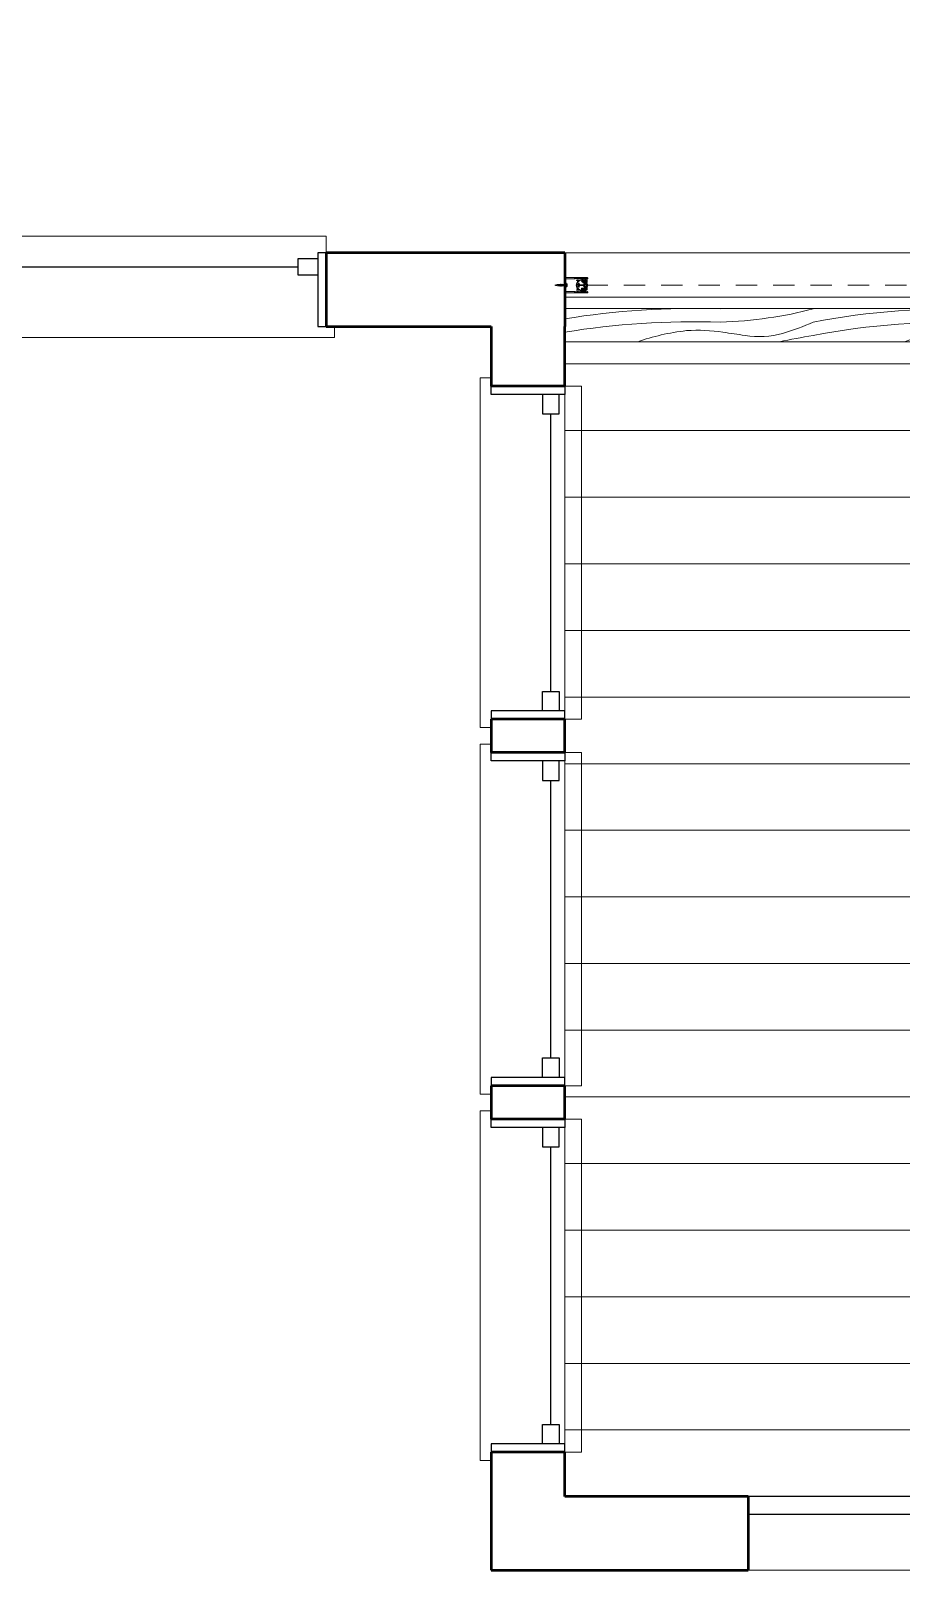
# Model space of a CAD drawing. Header units: inches. Extents: x -1373 to 690, y -94 to 608.
# Drawn here: x -51.6 to 26.7, y 306 to 444.6 of the extents above; entities that cross this region are included whole.
import ezdxf

# ---------------------------------------------------------------- set-up
doc = ezdxf.new("R2010")
doc.units = ezdxf.units.IN
doc.header["$MEASUREMENT"] = 0
for name, pattern in [('Dashed', [8.666667, 5.333333, -3.333334]), ('PHANTOM2', [1.25, 0.625, -0.125, 0.125, -0.125, 0.125, -0.125]), ('short Dashed', [3.36, 1.92, -1.44])]:
    doc.linetypes.add(name, pattern=pattern)
for name, color, linetype, lineweight, true_color in [('0_Pen_No__21', 7, 'Continuous', 13, 0x3687d9), ('0_Pen_No__22', 7, 'Continuous', 13, 0x650066), ('A-BEAM.N_Pen_No__2', 7, 'Continuous', 18, 0x404040), ('A-STRS-EXTR.N_Pen_No__2', 7, 'Continuous', 18, 0x404040), ('Doors_Pen_No__3', 7, 'Continuous', 25, 0x8c4600), ('Doors_Pen_No__6', 7, 'Continuous', 18, 0x2c53a6), ('Windows_Pen_No__3', 7, 'Continuous', 25, 0x8c4600), ('Windows_Pen_No__6', 7, 'Continuous', 18, 0x2c53a6)]:
    doc.layers.add(name, color=color, linetype=linetype, lineweight=lineweight, true_color=true_color)
for name, color, linetype in [('A-BEAM.N', 7, 'Continuous'), ('A-STRS-EXTR.N', 7, 'Continuous'), ('A-WALL-EXTR.N', 7, 'Continuous'), ('A-WALL-PRTL.N', 7, 'Continuous'), ('Doors', 7, 'Continuous'), ('Windows', 7, 'Continuous')]:
    doc.layers.add(name, color=color, linetype=linetype)
for name, color, linetype, lineweight in [('A-WALL-EXTR.N_Pen_No__1', 7, 'Continuous', 50), ('A-WALL-PRTL.N_Pen_No__23', 7, 'Continuous', 20), ('Cover Fills_Pen_No__96', 8, 'Continuous', 18), ('Doors_Pen_No__1', 7, 'Continuous', 50), ('Windows_Pen_No__1', 7, 'Continuous', 50)]:
    doc.layers.add(name, color=color, linetype=linetype, lineweight=lineweight)

# ---------------------------------------------------------------- blocks, each defined once
blk = doc.blocks.new('Slab_6', base_point=(-3.57, 312.64))
at = {"layer": 'Cover Fills_Pen_No__96', "linetype": 'Continuous', "lineweight": 18}
h = blk.add_hatch(dxfattribs=at)
h.set_pattern_fill('06___Parallel_06__H', color=8, style=0, pattern_type=2)
h.set_pattern_definition([(0, (214.9315, 384.6384), (0, 6), [])])
h.paths.add_polyline_path([(-3.57, 312.64), (484.43, 312.64), (484.43, 336.64), (628.43, 336.64), (628.43, 328.64), (676.43, 328.64), (676.43, 384.64), (628.43, 384.64), (628.43, 420.64), (336.43, 420.64), (336.43, 444.64), (36.43, 444.64), (36.43, 424.64), (-3.57, 424.64)])
at = {"layer": 'A-STRS-EXTR.N_Pen_No__2', "color": 49, "linetype": 'Continuous', "lineweight": 18, "true_color": 0x404040, "flags": 128}
blk.add_lwpolyline([(-3.57, 312.64), (484.43, 312.64), (484.43, 336.64), (628.43, 336.64), (628.43, 328.64), (676.43, 328.64), (676.43, 384.64), (628.43, 384.64), (628.43, 420.64), (336.43, 420.64), (336.43, 444.64), (36.43, 444.64), (36.43, 424.64), (-3.57, 424.64)], close=True, dxfattribs=at)
blk = doc.blocks.new('*X30')
at = {"layer": 'Cover Fills_Pen_No__96', "color": 8, "linetype": 'Continuous', "lineweight": 18}
for centre, major_axis, start_param, end_param in [((8.01, 401.34), (36.59, 0), 1.504981, 1.892643), ((9.18, 428.43), (20.09, 0), 4.774161, 5.210188), ((32.01, 401.34), (36.59, 0), 1.504981, 1.941007), ((8.01, 400.14), (36.59, 0), 1.504981, 1.892643), ((10.39, 411.43), (12.78, 0), 1.807645, 2.187993), ((8.34, 413.62), (8.1, 0), 1.279522, 1.688594), ((220.89, 768.11), (732.06, 0), 4.421115, 4.423958), ((13.89, 419.26), (4.31, 0), 4.423958, 5.227548), ((8.74, 423.81), (14.76, 0), 5.227548, 5.459843), ((32.01, 400.14), (36.59, 0), 1.504981, 1.941007), ((34.39, 411.43), (12.78, 0), 1.807645, 2.187993), ((32.34, 413.62), (8.1, 0), 1.279522, 1.688594), ((33.18, 428.43), (20.09, 0), 4.774161, 4.875273), ((244.89, 768.11), (732.06, 0), 4.421115, 4.423636), ((29.33, 400.58), (34.86, 0), 1.878454, 1.971211)]:
    blk.add_ellipse(centre, major_axis=major_axis, ratio=0.5, start_param=start_param, end_param=end_param, dxfattribs=at)
blk = doc.blocks.new('Slab_20', base_point=(-3.57, 416.64))
at = {"layer": 'A-WALL-PRTL.N_Pen_No__23', "color": 7, "linetype": 'Continuous', "lineweight": 20, "flags": 128}
blk.add_lwpolyline([(-3.57, 416.64), (36.43, 416.64), (36.43, 419.64), (-3.57, 419.64)], close=True, dxfattribs=at)
at = {"layer": 'A-WALL-PRTL.N', "color": 7, "linetype": 'Continuous', "lineweight": 20}
blk.add_blockref('*X30', (0, 0), dxfattribs=at)
blk = doc.blocks.new('RD03 Slider 1')
at = {"layer": 'Doors_Pen_No__1', "color": 7, "linetype": 'Continuous', "lineweight": 50}
for p, q in [((-70.5, 0), (-70.5, -6.62)), ((70.5, 0), (70.5, -6.62))]:
    blk.add_line(p, q, dxfattribs=at)
at = {"layer": 'Doors_Pen_No__3', "color": 34, "linetype": 'Continuous', "lineweight": 25, "true_color": 0x8c4600}
for p, q in [((-34.5, 0), (-70.5, 0)), ((-70.5, 0), (-70.5, -1.57)), ((-70.5, 0), (-70.5, -6.62)), ((-34.5, -1.57), (-34.5, 0)), ((34.5, 0), (70.5, 0)), ((34.5, -1.57), (34.5, 0)), ((70.5, 0), (70.5, -1.57)), ((70.5, 0), (70.5, -6.62)), ((-70.5, -1.57), (-34.5, -1.57)), ((-15.53, -1.57), (-51.52, -1.57)), ((-51.52, -1.57), (-51.52, -3.15)), ((-15.53, -3.15), (-15.53, -1.57)), ((15.53, -1.57), (51.52, -1.57)), ((15.53, -3.15), (15.53, -1.57)), ((70.5, -1.57), (34.5, -1.57)), ((51.52, -1.57), (51.52, -3.15)), ((-51.52, -3.15), (-15.53, -3.15)), ((51.52, -3.15), (15.53, -3.15))]:
    blk.add_line(p, q, dxfattribs=at)
at = {"layer": 'Doors_Pen_No__6', "color": 167, "linetype": 'Continuous', "lineweight": 18, "true_color": 0x2c53a6}
for p, q in [((-70.5, 0), (70.5, 0)), ((-70.5, -6.62), (70.5, -6.62))]:
    blk.add_line(p, q, dxfattribs=at)
blk = doc.blocks.new('Wall_5', base_point=(484.43, 312.64))
at = {"layer": 'A-WALL-EXTR.N_Pen_No__1', "color": 7, "linetype": 'Continuous', "lineweight": 50, "flags": 128}
for points in [[(-10.19, 312.64), (-10.19, 306.01)], [(12.93, 312.64), (-3.57, 312.64)], [(-10.19, 306.01), (12.93, 306.01)]]:
    blk.add_lwpolyline(points, dxfattribs=at)
at = {"layer": 'Doors', "color": 34, "linetype": 'Continuous', "lineweight": 25, "true_color": 0x8c4600, "zscale": 39.37007874015748}
blk.add_blockref('RD03 Slider 1', (83.43, 312.64), dxfattribs=at)
blk = doc.blocks.new('RW1-4 Doublehung_2')
at = {"layer": 'Windows_Pen_No__1', "color": 7, "linetype": 'Continuous', "lineweight": 50}
for p, q in [((-16, 0), (-16, -6.62)), ((16, 0), (16, -6.62))]:
    blk.add_line(p, q, dxfattribs=at)
at = {"layer": 'Windows_Pen_No__3', "color": 34, "linetype": 'Continuous', "lineweight": 25, "true_color": 0x8c4600}
for p, q in [((-16, 0), (-15.25, 0)), ((-16, -6.62), (-16, 0)), ((-15.5, 0), (-15.5, 0)), ((-15.25, 0), (-15.25, -6.62)), ((16, 0), (15.25, 0)), ((15.25, 0), (15.25, -6.62)), ((15.5, 0), (15.5, 0)), ((16, -6.62), (16, 0)), ((-13.5, -0.5), (-15.25, -0.5)), ((-15.25, -0.5), (-15.25, -2)), ((-13.5, -2), (-13.5, -0.5)), ((-13.5, -1.25), (13.5, -1.25)), ((13.5, -2), (13.5, -0.5)), ((13.5, -0.5), (15.25, -0.5)), ((15.25, -0.5), (15.25, -2)), ((-15.25, -2), (-13.5, -2)), ((15.25, -2), (13.5, -2)), ((-15.25, -6.62), (-16, -6.62)), ((-15.5, -6.62), (-15.5, -6.63)), ((15.25, -6.62), (16, -6.62)), ((15.5, -6.62), (15.5, -6.63))]:
    blk.add_line(p, q, dxfattribs=at)
at = {"layer": 'Windows_Pen_No__6', "color": 167, "linetype": 'Continuous', "lineweight": 18, "true_color": 0x2c53a6}
for p, q in [((16, 1.5), (-16, 1.5)), ((-16, 1.5), (-16, 0)), ((16, 0), (16, 1.5)), ((-16.75, -7.62), (-16.75, -6.62)), ((16.75, -6.62), (16.75, -7.62)), ((16.75, -7.62), (-16.75, -7.62))]:
    blk.add_line(p, q, dxfattribs=at)
blk = doc.blocks.new('Wall_8', base_point=(-183.57, 424.64))
at = {"layer": 'A-WALL-EXTR.N_Pen_No__1', "color": 7, "linetype": 'Continuous', "lineweight": 50, "flags": 128}
for points in [[(-3.57, 424.64), (-25.07, 424.64)], [(-3.57, 424.64), (-3.57, 418.01)], [(-25.07, 418.01), (-10.19, 418.01)]]:
    blk.add_lwpolyline(points, dxfattribs=at)
at = {"layer": 'Windows', "color": 34, "linetype": 'Continuous', "lineweight": 25, "true_color": 0x8c4600, "zscale": 39.37007874015748}
blk.add_blockref('RW1-4 Doublehung_2', (-41.07, 424.64), dxfattribs=at)
blk = doc.blocks.new('RW1-4 Doublehung_3')
at = {"layer": 'Windows_Pen_No__1', "color": 7, "linetype": 'Continuous', "lineweight": 50}
for p, q in [((-15, 0), (-15, -6.62)), ((15, 0), (15, -6.62))]:
    blk.add_line(p, q, dxfattribs=at)
at = {"layer": 'Windows_Pen_No__3', "color": 34, "linetype": 'Continuous', "lineweight": 25, "true_color": 0x8c4600}
for p, q in [((-15, 0), (-14.25, 0)), ((-15, -6.62), (-15, 0)), ((-14.5, 0), (-14.5, 0)), ((-14.25, 0), (-14.25, -6.62)), ((15, 0), (14.25, 0)), ((14.25, 0), (14.25, -6.62)), ((14.5, 0), (14.5, 0)), ((15, -6.62), (15, 0)), ((-12.5, -0.5), (-14.25, -0.5)), ((-14.25, -0.5), (-14.25, -2)), ((-12.5, -2), (-12.5, -0.5)), ((-12.5, -1.25), (12.5, -1.25)), ((12.5, -2), (12.5, -0.5)), ((12.5, -0.5), (14.25, -0.5)), ((14.25, -0.5), (14.25, -2)), ((-14.25, -2), (-12.5, -2)), ((14.25, -2), (12.5, -2)), ((-14.25, -6.62), (-15, -6.62)), ((-14.5, -6.62), (-14.5, -6.63)), ((14.25, -6.62), (15, -6.62)), ((14.5, -6.62), (14.5, -6.63))]:
    blk.add_line(p, q, dxfattribs=at)
at = {"layer": 'Windows_Pen_No__6', "color": 167, "linetype": 'Continuous', "lineweight": 18, "true_color": 0x2c53a6}
for p, q in [((15, 1.5), (-15, 1.5)), ((-15, 1.5), (-15, 0)), ((15, 0), (15, 1.5)), ((-15.75, -7.62), (-15.75, -6.62)), ((15.75, -6.62), (15.75, -7.62)), ((15.75, -7.62), (-15.75, -7.62))]:
    blk.add_line(p, q, dxfattribs=at)
blk = doc.blocks.new('Wall_9', base_point=(-3.57, 424.64))
at = {"layer": 'A-WALL-EXTR.N_Pen_No__1', "color": 7, "linetype": 'Continuous', "lineweight": 50, "flags": 128}
for points in [[(-10.19, 418.01), (-10.19, 412.64)], [(-3.57, 412.64), (-3.57, 418.01)], [(-10.19, 382.64), (-10.19, 379.64)], [(-3.57, 379.64), (-3.57, 382.64)], [(-10.19, 349.64), (-10.19, 346.64)], [(-3.57, 346.64), (-3.57, 349.64)], [(-10.19, 316.64), (-10.19, 312.64)], [(-3.57, 312.64), (-3.57, 316.64)]]:
    blk.add_lwpolyline(points, dxfattribs=at)
at = {"layer": 'Windows', "color": 34, "linetype": 'Continuous', "lineweight": 25, "true_color": 0x8c4600, "xscale": -1, "zscale": 39.37007874015748, "rotation": 270}
for p in [(-3.57, 397.64), (-3.57, 364.64), (-3.57, 331.64)]:
    blk.add_blockref('RW1-4 Doublehung_3', p, dxfattribs=at)
blk = doc.blocks.new('Beam_9', base_point=(-3.57, 419.64))
at = {"layer": 'A-BEAM.N_Pen_No__2', "color": 49, "linetype": 'Dashed', "lineweight": 18, "true_color": 0x404040}
for p, q in [((-3.57, 424.64), (36.43, 424.64)), ((-3.57, 414.64), (-3.57, 424.64)), ((-3.57, 414.64), (36.43, 414.64))]:
    blk.add_line(p, q, dxfattribs=at)

msp = doc.modelspace()

# ---------------------------------------------------------------- linework, layer by layer
at = {"layer": '0_Pen_No__21', "color": 145, "linetype": 'short Dashed', "lineweight": 13, "true_color": 0x3687d9}
msp.add_line((-1.61, 421.74), (36.46, 421.74), dxfattribs=at)
at = {"layer": '0_Pen_No__22', "color": 206, "linetype": 'Continuous', "lineweight": 13, "true_color": 0x650066}
for p, q in [((-4.47, 421.73), (-4.42, 421.74)), ((-4.47, 421.73), (-4.41, 421.71)), ((-4.43, 421.74), (-4.42, 421.75)), ((-4.41, 421.7), (-4.42, 421.75)), ((-4.42, 421.75), (-4.41, 421.75)), ((-4.41, 421.74), (-4.33, 421.76)), ((-4.39, 421.7), (-4.41, 421.75)), ((-4.41, 421.7), (-4.39, 421.7)), ((-4.4, 421.71), (-4.23, 421.67)), ((-4.39, 421.7), (-4.39, 421.71)), ((-4.34, 421.76), (-4.33, 421.77)), ((-4.33, 421.77), (-4.32, 421.78)), ((-4.3, 421.67), (-4.33, 421.77)), ((-4.32, 421.77), (-4.24, 421.79)), ((-4.29, 421.67), (-4.32, 421.78)), ((-4.3, 421.67), (-4.29, 421.67)), ((-4.29, 421.67), (-4.28, 421.68)), ((-4.25, 421.78), (-4.24, 421.8)), ((-4.19, 421.66), (-4.24, 421.8)), ((-4.24, 421.8), (-4.23, 421.8)), ((-4.18, 421.66), (-4.23, 421.8)), ((-4.14, 421.79), (-4.23, 421.79)), ((-4.2, 421.67), (-4.23, 421.67)), ((-4.1, 421.67), (-4.19, 421.67)), ((-4.19, 421.66), (-4.18, 421.66)), ((-4.18, 421.66), (-4.18, 421.67)), ((-4.08, 421.63), (-4.15, 421.81)), ((-4.15, 421.79), (-4.15, 421.81)), ((-4.15, 421.81), (-4.14, 421.81)), ((-4.07, 421.63), (-4.14, 421.81)), ((-4.04, 421.79), (-4.13, 421.79)), ((-4, 421.67), (-4.09, 421.67)), ((-4.07, 421.63), (-4.08, 421.63)), ((-4.07, 421.63), (-4.06, 421.67)), ((-4.06, 421.79), (-4.05, 421.82)), ((-3.99, 421.63), (-4.05, 421.82)), ((-4.04, 421.82), (-4.05, 421.82)), ((-3.97, 421.63), (-4.04, 421.82)), ((-3.94, 421.79), (-4.03, 421.79)), ((-3.9, 421.67), (-3.99, 421.67)), ((-3.97, 421.63), (-3.99, 421.63)), ((-3.97, 421.79), (-3.95, 421.82)), ((-3.97, 421.63), (-3.96, 421.67)), ((-3.89, 421.63), (-3.95, 421.82)), ((-3.94, 421.82), (-3.95, 421.82)), ((-3.88, 421.63), (-3.94, 421.82)), ((-3.84, 421.79), (-3.93, 421.79)), ((-3.8, 421.67), (-3.89, 421.67)), ((-3.88, 421.63), (-3.89, 421.63)), ((-3.88, 421.63), (-3.86, 421.67)), ((-3.87, 421.79), (-3.85, 421.82)), ((-3.79, 421.63), (-3.85, 421.82)), ((-3.84, 421.82), (-3.85, 421.82)), ((-3.78, 421.63), (-3.84, 421.82)), ((-3.74, 421.79), (-3.83, 421.79)), ((-3.7, 421.67), (-3.79, 421.67)), ((-3.78, 421.63), (-3.79, 421.63)), ((-3.78, 421.63), (-3.76, 421.67)), ((-3.77, 421.79), (-3.75, 421.82)), ((-3.74, 421.82), (-3.75, 421.82)), ((-3.69, 421.63), (-3.75, 421.82)), ((-3.68, 421.63), (-3.74, 421.82)), ((-3.64, 421.79), (-3.73, 421.79)), ((-3.6, 421.67), (-3.69, 421.67)), ((-3.68, 421.63), (-3.69, 421.63)), ((-3.68, 421.63), (-3.66, 421.67)), ((-3.67, 421.79), (-3.65, 421.82)), ((-3.59, 421.63), (-3.65, 421.82)), ((-3.64, 421.82), (-3.65, 421.82)), ((-3.58, 421.63), (-3.64, 421.82)), ((-3.54, 421.79), (-3.63, 421.79)), ((-3.5, 421.67), (-3.59, 421.67)), ((-3.58, 421.63), (-3.59, 421.63)), ((-3.58, 422.39), (-3.58, 421.07)), ((-3.58, 421.63), (-3.57, 421.67)), ((-1.52, 422.41), (-3.57, 422.41)), ((-3.57, 421.79), (-3.56, 421.82)), ((-3.49, 421.63), (-3.56, 421.82)), ((-3.54, 421.82), (-3.56, 421.82)), ((-3.48, 421.63), (-3.54, 421.82)), ((-3.48, 421.82), (-3.53, 421.79)), ((-3.48, 421.67), (-3.49, 421.67)), ((-3.48, 421.63), (-3.49, 421.63)), ((-3.48, 422.3), (-3.48, 421.16)), ((-3.45, 421.93), (-3.48, 421.93)), ((-3.48, 421.93), (-3.48, 421.53)), ((-3.45, 421.53), (-3.48, 421.53)), ((-2.74, 422.31), (-3.47, 422.31)), ((-3.45, 421.93), (-3.45, 421.53)), ((-3.35, 421.85), (-3.45, 421.85)), ((-3.35, 421.81), (-3.45, 421.81)), ((-3.35, 421.65), (-3.45, 421.65)), ((-3.35, 421.6), (-3.45, 421.6)), ((-3.35, 421.85), (-3.35, 421.6)), ((-2.64, 422.31), (-2.64, 422.31)), ((-2.54, 422.31), (-2.55, 422.31)), ((-2.53, 422.18), (-2.24, 422.18)), ((-2.53, 422.18), (-2.53, 422.14)), ((-2.53, 422.14), (-2.34, 422.14)), ((-2.44, 422.31), (-2.45, 422.31)), ((-2.34, 422.31), (-2.35, 422.31)), ((-2.35, 421.89), (-2.35, 421.84)), ((-2.35, 421.61), (-2.35, 421.57)), ((-2.29, 421.9), (-2.34, 421.9)), ((-2.34, 421.56), (-2.29, 421.56)), ((-2.28, 421.83), (-2.28, 421.89)), ((-2.28, 421.57), (-2.28, 421.62)), ((-2.24, 422.31), (-2.25, 422.31)), ((-1.89, 421.76), (-2.21, 421.76)), ((-2.21, 421.69), (-1.89, 421.69)), ((-2.14, 422.31), (-2.15, 422.31)), ((-2.05, 422.14), (-2.08, 422.09)), ((-2.08, 422.09), (-1.92, 422.06)), ((-2.08, 422.09), (-2.05, 422.04)), ((-2.06, 421.45), (-2.08, 421.4)), ((-2.06, 421.45), (-1.65, 421.45)), ((-2.06, 421.45), (-2, 421.39)), ((-2.04, 422.31), (-2.05, 422.31)), ((-2.05, 422.14), (-1.64, 422.14)), ((-2.05, 422.14), (-2, 422.07)), ((-2.05, 422.04), (-1.64, 422.04)), ((-2.03, 422.23), (-1.93, 422.23)), ((-1.98, 422.19), (-2.03, 422.19)), ((-1.94, 422.15), (-1.98, 422.19)), ((-1.97, 421.45), (-1.97, 421.47)), ((-1.97, 421.47), (-1.91, 421.34)), ((-1.96, 422.14), (-1.96, 422.15)), ((-1.96, 422.15), (-1.91, 422.03)), ((-1.94, 422.31), (-1.95, 422.31)), ((-1.94, 421.94), (-1.94, 422.15)), ((-1.72, 421.94), (-1.94, 421.94)), ((-1.93, 422.23), (-1.79, 422.33)), ((-1.91, 422.14), (-1.91, 422.15)), ((-1.91, 422.15), (-1.86, 422.03)), ((-1.91, 422.03), (-1.91, 422.04)), ((-1.91, 421.45), (-1.91, 421.47)), ((-1.91, 421.47), (-1.86, 421.34)), ((-1.86, 422.15), (-1.8, 422.03)), ((-1.86, 422.14), (-1.86, 422.15)), ((-1.86, 422.03), (-1.86, 422.04)), ((-1.86, 421.47), (-1.8, 421.34)), ((-1.86, 421.45), (-1.86, 421.47)), ((-1.85, 422.31), (-1.85, 422.31)), ((-1.8, 422.15), (-1.75, 422.03)), ((-1.8, 422.14), (-1.8, 422.15)), ((-1.8, 422.03), (-1.8, 422.04)), ((-1.8, 421.47), (-1.75, 421.34)), ((-1.8, 421.45), (-1.8, 421.47)), ((-1.79, 422.33), (-1.79, 422.23)), ((-1.79, 422.23), (-1.72, 422.23)), ((-1.79, 422.17), (-1.79, 422.03)), ((-1.72, 422.17), (-1.79, 422.17)), ((-1.79, 422.03), (-1.72, 422.03)), ((-1.77, 422.04), (-1.77, 422.16)), ((-1.77, 422.16), (-1.71, 422.16)), ((-1.71, 422.04), (-1.77, 422.04)), ((-1.75, 422.31), (-1.75, 422.31)), ((-1.75, 422.15), (-1.69, 422.03)), ((-1.75, 422.14), (-1.75, 422.15)), ((-1.75, 422.03), (-1.75, 422.04)), ((-1.75, 421.47), (-1.7, 421.34)), ((-1.75, 421.45), (-1.75, 421.47)), ((-1.72, 422.23), (-1.72, 422.17)), ((-1.72, 422.03), (-1.72, 421.94)), ((-1.71, 422.16), (-1.71, 422.23)), ((-1.71, 422.23), (-1.65, 422.23)), ((-1.71, 421.92), (-1.71, 422.04)), ((-1.71, 421.29), (-1.71, 421.53)), ((-1.7, 421.47), (-1.65, 421.35)), ((-1.7, 421.45), (-1.7, 421.47)), ((-1.69, 422.15), (-1.65, 422.04)), ((-1.69, 422.14), (-1.69, 422.15)), ((-1.69, 422.03), (-1.69, 422.04)), ((-1.65, 422.31), (-1.65, 422.31)), ((-1.65, 422.23), (-1.65, 422.13)), ((-1.65, 422.07), (-1.65, 421.92)), ((-1.65, 421.53), (-1.65, 421.41)), ((-1.65, 421.51), (-1.65, 421.29)), ((-1.65, 421.51), (-1.59, 421.51)), ((-1.64, 422.2), (-1.64, 421.98)), ((-1.64, 422.2), (-1.59, 422.2)), ((-1.64, 421.98), (-1.59, 421.98)), ((-1.53, 421.79), (-1.57, 421.79)), ((-1.57, 421.66), (-1.53, 421.66)), ((-1.52, 422.31), (-1.56, 422.31)), ((-1.56, 421.45), (-1.56, 421.35)), ((-1.55, 422.14), (-1.55, 422.04)), ((-1.52, 421.81), (-1.52, 421.8)), ((-1.52, 421.65), (-1.52, 421.64)), ((-1.5, 422.33), (-1.5, 422.39)), ((-1.52, 421.05), (-3.57, 421.05)), ((-2.74, 421.15), (-3.47, 421.15)), ((-2.64, 421.15), (-2.64, 421.15)), ((-2.54, 421.15), (-2.55, 421.15)), ((-2.53, 421.31), (-2.34, 421.31)), ((-2.53, 421.27), (-2.53, 421.31)), ((-2.53, 421.27), (-2.24, 421.27)), ((-2.44, 421.15), (-2.45, 421.15)), ((-2.34, 421.15), (-2.35, 421.15)), ((-2.24, 421.15), (-2.25, 421.15)), ((-2.14, 421.15), (-2.15, 421.15)), ((-2.08, 421.4), (-1.92, 421.37)), ((-2.08, 421.4), (-2.06, 421.35)), ((-2.06, 421.35), (-1.65, 421.35)), ((-2.04, 421.15), (-2.05, 421.15)), ((-1.94, 421.15), (-1.95, 421.15)), ((-1.91, 421.34), (-1.91, 421.35)), ((-1.86, 421.34), (-1.86, 421.35)), ((-1.85, 421.15), (-1.85, 421.15)), ((-1.8, 421.34), (-1.8, 421.35)), ((-1.75, 421.34), (-1.75, 421.35)), ((-1.75, 421.15), (-1.75, 421.15)), ((-1.65, 421.29), (-1.71, 421.29)), ((-1.7, 421.34), (-1.7, 421.35)), ((-1.65, 421.38), (-1.65, 421.29)), ((-1.65, 421.29), (-1.59, 421.29)), ((-1.65, 421.15), (-1.65, 421.15)), ((-1.52, 421.15), (-1.56, 421.15)), ((-1.5, 421.13), (-1.5, 421.07))]:
    msp.add_line(p, q, dxfattribs=at)
at = {"layer": '0_Pen_No__22', "color": 206, "linetype": 'PHANTOM2', "lineweight": 13, "true_color": 0x650066}
for p, q in [((-1.77, 421.79), (-1.8, 421.76)), ((-1.8, 421.7), (-1.8, 421.76)), ((-1.77, 421.67), (-1.8, 421.7)), ((-1.61, 421.79), (-1.77, 421.79)), ((-1.61, 421.67), (-1.77, 421.67)), ((-1.61, 421.79), (-1.61, 421.67))]:
    msp.add_line(p, q, dxfattribs=at)
at = {"layer": '0_Pen_No__22', "color": 206, "linetype": 'Continuous', "lineweight": 13, "true_color": 0x650066, "flags": 128}
msp.add_lwpolyline([(-2.03, 422.19, 1.000034), (-2.03, 421.27), (-1.82, 421.27), (-1.78, 421.3), (-1.78, 421.35), (-1.72, 421.35), (-1.72, 421.22), (-1.79, 421.22), (-1.79, 421.13), (-1.93, 421.22), (-2.03, 421.22)], format="xyb", dxfattribs=at)
at = {"layer": '0_Pen_No__22', "color": 206, "linetype": 'Continuous', "lineweight": 13, "true_color": 0x650066}
for centre, radius, start, end in [((-3.57, 422.39), 0.0158, 90, 180), ((-3.47, 422.3), 0.0158, 90, 180), ((-2.69, 422.27), 0.0618, 41.6122, 138.3877), ((-2.59, 422.27), 0.0618, 41.6122, 138.3877), ((-2.49, 422.27), 0.0618, 41.6122, 138.3877), ((-2.03, 421.73), 0.507, 127.2005, 232.7704), ((-2.39, 422.27), 0.0618, 41.6122, 138.3877), ((-2.38, 421.79), 0.0246, 132.1099, 270), ((-2.38, 421.66), 0.0246, 90, 227.89), ((-2.32, 421.73), 0.108, 109.1948, 132.1099), ((-2.32, 421.73), 0.108, 227.89, 250.8051), ((-2.38, 421.79), 0.0246, 270, 312.1099), ((-2.38, 421.66), 0.0246, 47.89, 90), ((-2.36, 421.84), 0.00986, 289.1948, 360), ((-2.32, 421.73), 0.0592, 90, 132.1099), ((-2.32, 421.73), 0.0592, 227.89, 270), ((-2.36, 421.61), 0.00986, 360, 70.8051), ((-2.34, 421.89), 0.00986, 90, 180), ((-2.34, 421.57), 0.00986, 180, 270), ((-2.29, 422.27), 0.0618, 41.6122, 138.3877), ((-2.34, 422.13), 0.00613, 331.0663, 64.161), ((-2.32, 421.73), 0.0592, 270, 90), ((-2.29, 421.89), 0.00986, 360, 90), ((-2.29, 421.57), 0.00986, 270, 360), ((-2.27, 421.83), 0.00986, 180, 245.047), ((-2.27, 421.62), 0.00986, 114.953, 180), ((-2.32, 421.73), 0.108, 22.0446, 65.047), ((-2.32, 421.73), 0.108, 294.953, 337.9554), ((-2.2, 422.27), 0.0618, 41.6122, 138.3877), ((-2.03, 421.73), 0.507, 90, 115.044), ((-2.21, 421.77), 0.00986, 202.0446, 270), ((-2.21, 421.68), 0.00986, 90, 157.9554), ((-2.1, 422.27), 0.0618, 41.6122, 138.3877), ((-2, 422.27), 0.0618, 41.6122, 138.3877), ((-1.9, 422.27), 0.0618, 41.6122, 138.3877), ((-1.7, 421.72), 0.2, 124.9629, 170.4308), ((-1.7, 421.72), 0.2, 189.5691, 219.31), ((-1.8, 422.27), 0.0618, 41.6122, 138.3877), ((-1.85, 421.59), 0.0056, 130.6041, 311.2268), ((-1.7, 421.72), 0.2, 222.5209, 224.3432), ((-1.83, 421.58), 0.0056, 135.5844, 316.3129), ((-1.7, 421.72), 0.133, 31.4059, 328.594), ((-1.7, 421.72), 0.2, 227.5541, 235.037), ((-1.7, 421.72), 0.2, 95.0162, 124.9629), ((-1.7, 421.72), 0.2, 235.037, 264.9837), ((-1.7, 422.27), 0.0618, 41.6122, 138.3877), ((-1.65, 422.1), 0.0295, 90, 270), ((-1.6, 422.27), 0.0618, 41.6122, 138.3877), ((-1.7, 421.72), 0.2, 26.002, 75.816), ((-1.7, 421.72), 0.2, 284.1839, 333.998), ((-1.62, 422.14), 0.0673, 2.552, 61.9328), ((-1.62, 422.04), 0.0697, 299.1799, 356.3351), ((-1.62, 421.45), 0.0673, 2.552, 61.9328), ((-1.57, 421.8), 0.0142, 206.5687, 270), ((-1.57, 421.65), 0.0142, 90, 153.4312), ((-1.53, 421.8), 0.0142, 270, 360), ((-1.53, 421.65), 0.0142, 360, 90), ((-1.52, 422.39), 0.0158, 360, 90), ((-1.52, 422.33), 0.0158, 270, 360), ((-3.57, 421.07), 0.0158, 180, 270), ((-3.47, 421.16), 0.0158, 180, 270), ((-2.69, 421.19), 0.0618, 221.6122, 318.3877), ((-2.59, 421.19), 0.0618, 221.6122, 318.3877), ((-2.49, 421.19), 0.0618, 221.6122, 318.3877), ((-2.39, 421.19), 0.0618, 221.6122, 318.3877), ((-2.34, 421.32), 0.00613, 295.839, 28.9336), ((-2.29, 421.19), 0.0618, 221.6122, 318.3877), ((-2.03, 421.73), 0.507, 245.0225, 269.9961), ((-2.2, 421.19), 0.0618, 221.6122, 318.3877), ((-2.1, 421.19), 0.0618, 221.6122, 318.3877), ((-2, 421.19), 0.0618, 221.6122, 318.3877), ((-1.9, 421.19), 0.0618, 221.6122, 318.3877), ((-1.8, 421.19), 0.0618, 221.6122, 318.3877), ((-1.7, 421.19), 0.0618, 221.6122, 318.3877), ((-1.65, 421.4), 0.0149, 90, 270), ((-1.6, 421.19), 0.0618, 221.6122, 318.3877), ((-1.63, 421.36), 0.0697, 299.1799, 356.3351), ((-1.52, 421.13), 0.0158, 360, 90), ((-1.52, 421.07), 0.0158, 270, 360)]:
    msp.add_arc(centre, radius, start, end, dxfattribs=at)

# ---------------------------------------------------------------- block references
at = {"layer": 'A-BEAM.N', "color": 49, "lineweight": 18, "true_color": 0x404040}
msp.add_blockref('Beam_9', (-3.57, 419.64), dxfattribs=at)
at = {"layer": 'A-STRS-EXTR.N', "color": 49, "linetype": 'Continuous', "lineweight": 18, "true_color": 0x404040}
msp.add_blockref('Slab_6', (-3.57, 312.64), dxfattribs=at)
at = {"layer": 'A-WALL-EXTR.N', "color": 7, "lineweight": 50}
for name, p in [('Wall_8', (-183.57, 424.64)), ('Wall_9', (-3.57, 424.64)), ('Wall_5', (484.43, 312.64))]:
    msp.add_blockref(name, p, dxfattribs=at)
at = {"layer": 'A-WALL-PRTL.N', "color": 7, "linetype": 'Continuous', "lineweight": 20}
msp.add_blockref('Slab_20', (-3.57, 416.64), dxfattribs=at)

doc.saveas('drawing.dxf')
